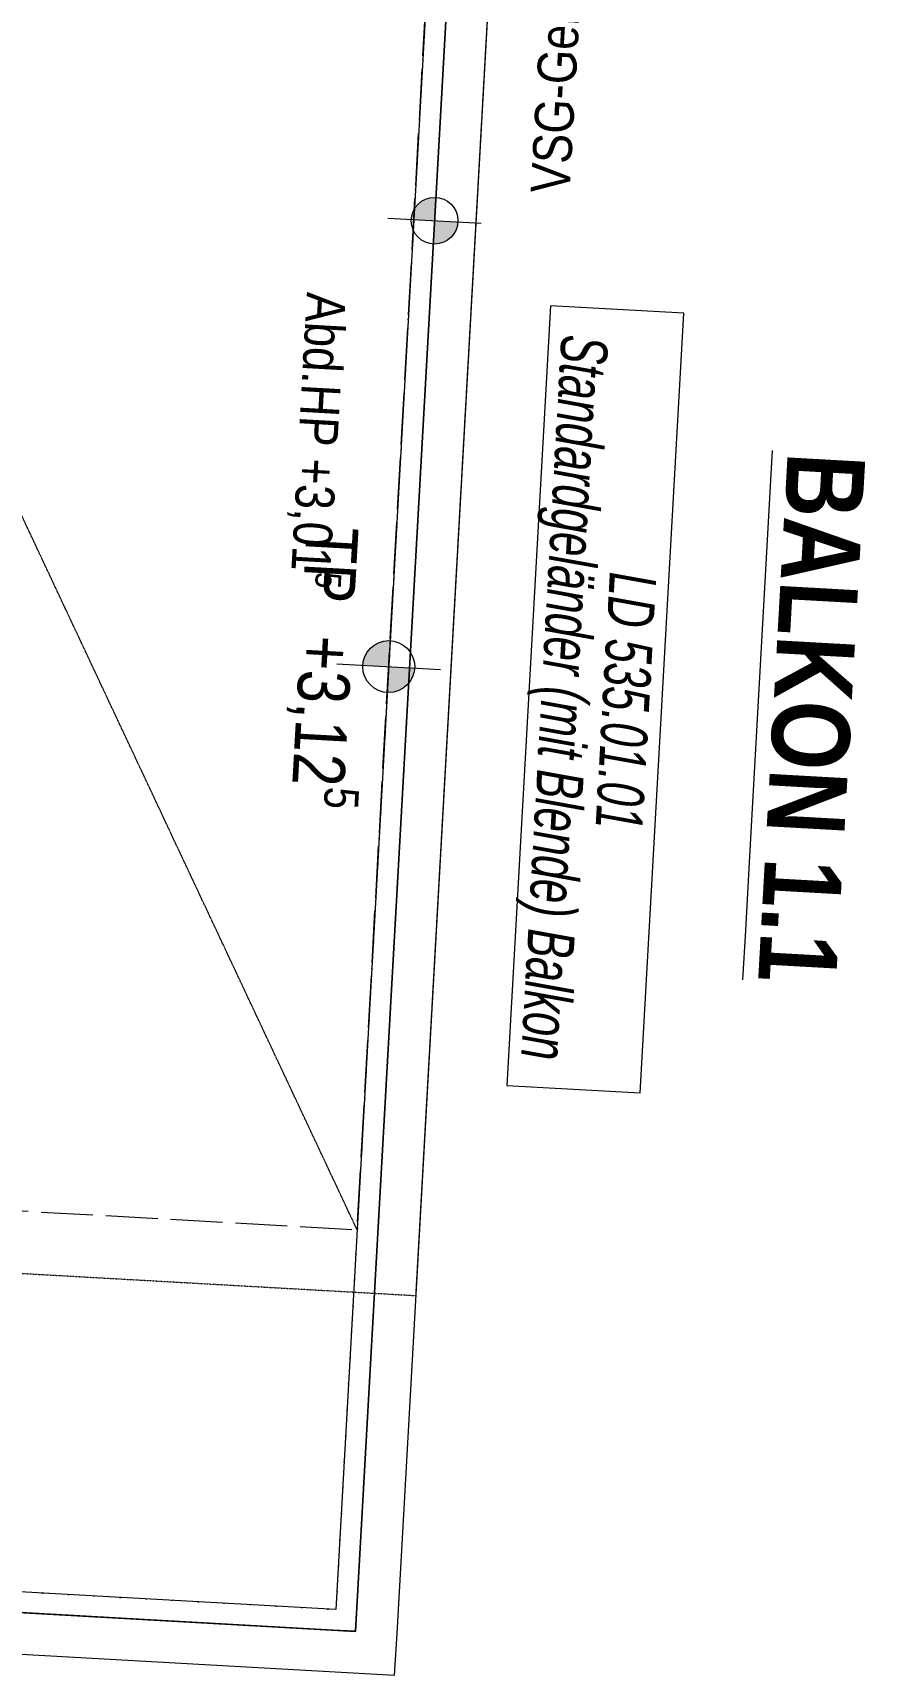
# Model space of a CAD drawing. Header units: metres. Extents: x -16782 to 57285, y -22997 to 18599.
# Drawn here: x 5963 to 7566, y 6856 to 10020 of the extents above; entities that cross this region are included whole.
import ezdxf
from ezdxf.enums import TextEntityAlignment as Align

# ---------------------------------------------------------------- set-up
doc = ezdxf.new("R2010")
doc.units = ezdxf.units.M
doc.header["$MEASUREMENT"] = 0
doc.set_wipeout_variables(frame=1)
for name, pattern in [('Punktlinie weit', [0.05, 0, -0.05]), ('Strichlinie eng', [0.1, 0.075, -0.025]), ('Untersicht', [0.125, 0.1, -0.025]), ('Wipeout_Contour', [1, 0, -1])]:
    doc.linetypes.add(name, pattern=pattern)
for name, color, linetype in [('141 Bruestung Glas', 7, 'Continuous'), ('210 Balkonplatte', 7, 'Continuous'), ('211 Draufsicht Untersicht 2D', 7, 'Continuous'), ('212 Gefälle 2D', 7, 'Continuous'), ('220 Bodenaufbau', 7, 'Continuous'), ('810 Raumstempel', 7, 'Continuous'), ('910 Kote allgemein', 7, 'Continuous'), ('930 Beschriftung Allgemein', 7, 'Continuous'), ('936 Beschriftung PP', 7, 'Continuous'), ('937 Beschriftung Detail', 7, 'Continuous'), ('938 Beschriftung Statik', 7, 'Continuous')]:
    doc.layers.add(name, color=color, linetype=linetype)
doc.styles.add('ERSTELLTER_STIL_1', font='ARIALN.TTF')
doc.styles.add('ERSTELLTER_STIL_3', font='ARIALNB.TTF')
doc.styles.add('ERSTELLTER_STIL_8', font='ARIALNI.TTF', dxfattribs={"width": 0.8})

# ---------------------------------------------------------------- blocks, each defined once
blk = doc.blocks.new('Balkon_015_2_1', base_point=(2.0753, 22.3107))
at = {"layer": '810 Raumstempel', "color": 253, "linetype": 'Continuous', "lineweight": 9, "true_color": 0x9f9f9f, "flags": 128}
blk.add_lwpolyline([(0.2453, 18.861), (1.6315, 18.7833), (1.6306, 18.7677), (2.5901, 18.7139), (2.9042, 24.3204), (0.5586, 24.4518)], close=True, dxfattribs=at)
at = {"layer": '810 Raumstempel', "color": 7, "lineweight": 13}
for tag, height, style, p in [('DUMMY_892', 0.1, 'ERSTELLTER_STIL_1', (1.6508, 23.7638)), ('DUMMY_891', 0.1, 'ERSTELLTER_STIL_1', (1.8155, 23.7638)), ('stFloorCovering', 0.1, 'ERSTELLTER_STIL_1', (1.8155, 23.7325)), ('ROOM_NAME', 0.125, 'ERSTELLTER_STIL_3', (2.0214, 23.7246)), ('DUMMY_890', 0.125, 'ERSTELLTER_STIL_3', (2.0214, 23.2813))]:
    blk.add_attdef(tag, text='', height=height, rotation=270, dxfattribs=dict(at, style=style)).set_placement(p, align=Align.TOP_LEFT)
blk = doc.blocks.new('Wand_26_1', base_point=(1.6318, 18.7876))
at = {"color": 254, "linetype": 'Wipeout_Contour', "lineweight": 0, "ltscale": 57.15257}
blk.add_wipeout([(2.593, 18.7538), (2.5531, 18.756), (2.5908, 18.7139)], dxfattribs=at).dxf.layer = '141 Bruestung Glas'
at = {"color": 254, "linetype": 'Wipeout_Contour', "lineweight": 0, "ltscale": 57.008174}
blk.add_wipeout([(2.6707, 18.7094), (2.5908, 18.7138), (2.6662, 18.6295)], dxfattribs=at).dxf.layer = '141 Bruestung Glas'
at = {"color": 254, "linetype": 'Wipeout_Contour', "lineweight": 0, "ltscale": 56.345129}
blk.add_wipeout([(2.5531, 18.756), (2.5509, 18.7161), (2.5908, 18.7139)], dxfattribs=at).dxf.layer = '141 Bruestung Glas'
at = {"color": 254, "linetype": 'Wipeout_Contour', "lineweight": 0, "ltscale": 75.555198}
blk.add_wipeout([(2.5531, 18.756), (1.6329, 18.8076), (1.6306, 18.7677), (2.5509, 18.7161)], dxfattribs=at).dxf.layer = '141 Bruestung Glas'
at = {"color": 254, "linetype": 'Wipeout_Contour', "lineweight": 0, "ltscale": 56.160792}
blk.add_wipeout([(2.5908, 18.7138), (2.5863, 18.634), (2.6662, 18.6295)], dxfattribs=at).dxf.layer = '141 Bruestung Glas'
at = {"layer": '141 Bruestung Glas', "color": 7, "linetype": 'Continuous', "lineweight": 13, "flags": 128}
blk.add_lwpolyline([(2.6662, 18.6295), (2.6707, 18.7094)], dxfattribs=at)
at = {"color": 254, "linetype": 'Wipeout_Contour', "lineweight": 0, "ltscale": 75.321622}
blk.add_wipeout([(2.5908, 18.7138), (1.6306, 18.7677), (1.6262, 18.6878), (2.5863, 18.634)], dxfattribs=at).dxf.layer = '141 Bruestung Glas'
at = {"layer": '141 Bruestung Glas', "color": 7, "linetype": 'Continuous', "lineweight": 13, "flags": 128}
blk.add_lwpolyline([(1.6262, 18.6878), (2.6662, 18.6295)], dxfattribs=at)
at = {"color": 254, "linetype": 'Wipeout_Contour', "lineweight": 0, "ltscale": 75.482041}
blk.add_wipeout([(1.6306, 18.7677), (1.6306, 18.7677), (2.5908, 18.7138), (2.5908, 18.7139)], dxfattribs=at).dxf.layer = '141 Bruestung Glas'
at = {"layer": '141 Bruestung Glas', "color": 7, "linetype": 'Continuous', "lineweight": 13}
for p, q in [((1.6306, 18.7677), (2.5908, 18.7138)), ((2.5908, 18.7139), (1.6306, 18.7677)), ((2.5908, 18.7138), (2.5908, 18.7138))]:
    blk.add_line(p, q, dxfattribs=at)
at = {"layer": '141 Bruestung Glas', "color": 7, "linetype": 'Continuous', "lineweight": 13, "flags": 128}
for points in [[(1.6329, 18.8076), (1.6306, 18.7677)], [(2.5531, 18.756), (1.6329, 18.8076)], [(1.6306, 18.7677), (1.6262, 18.6878)], [(1.6306, 18.7677), (1.6306, 18.7677)]]:
    blk.add_lwpolyline(points, dxfattribs=at)
blk = doc.blocks.new('Wand_30_1', base_point=(2.572, 18.7349))
at = {"color": 254, "linetype": 'Wipeout_Contour', "lineweight": 0, "ltscale": 86.785268}
blk.add_wipeout([(2.593, 18.7538), (2.9027, 24.2804), (2.8628, 24.2826), (2.5531, 18.756)], dxfattribs=at).dxf.layer = '141 Bruestung Glas'
at = {"color": 254, "linetype": 'Wipeout_Contour', "lineweight": 0, "ltscale": 86.796344}
blk.add_wipeout([(2.6707, 18.7094), (2.9848, 24.3158), (2.9049, 24.3203), (2.5908, 18.7138)], dxfattribs=at).dxf.layer = '141 Bruestung Glas'
at = {"layer": '141 Bruestung Glas', "color": 7, "linetype": 'Continuous', "lineweight": 13}
for p, q in [((2.5908, 18.7139), (2.9049, 24.3203)), ((2.9049, 24.3203), (2.5908, 18.7139)), ((2.5908, 18.7138), (2.5908, 18.7139))]:
    blk.add_line(p, q, dxfattribs=at)
at = {"layer": '141 Bruestung Glas', "color": 7, "linetype": 'Continuous', "lineweight": 13, "flags": 128}
for points in [[(2.6707, 18.7094), (2.9893, 24.3957)], [(2.8628, 24.2826), (2.5531, 18.756)]]:
    blk.add_lwpolyline(points, dxfattribs=at)
blk = doc.blocks.new('Dachfläche_12_1', base_point=(0.2453, 18.861))
at = {"layer": '220 Bodenaufbau', "color": 8, "linetype": 'Continuous', "lineweight": 5, "flags": 128}
blk.add_lwpolyline([(0.2453, 18.861), (1.6315, 18.7833), (1.6313, 18.7676), (2.5908, 18.7138), (2.9051, 24.3202), (0.5587, 24.4518)], close=True, dxfattribs=at)
blk = doc.blocks.new('Decke_42_1', base_point=(2.846, 23.9807))
at = {"layer": '210 Balkonplatte', "color": 139, "linetype": 'Untersicht', "lineweight": 13, "true_color": 0x2c655e, "flags": 128}
blk.add_lwpolyline([(2.846, 23.9807), (0.4197, 24.1167), (0.1679, 19.6237), (2.5938, 19.4876)], close=True, dxfattribs=at)
blk = doc.blocks.new('Decke_52_1', base_point=(0.2392, 20.895))
at = {"layer": '210 Balkonplatte', "color": 139, "linetype": 'Punktlinie weit', "lineweight": 13, "true_color": 0x2c655e, "flags": 128}
blk.add_lwpolyline([(0.2392, 20.895), (0.1187, 18.7479), (1.4331, 18.6743), (1.4411, 18.8183), (2.5531, 18.756), (2.8629, 24.2825), (0.4366, 24.4185)], close=True, dxfattribs=at)
blk = doc.blocks.new('Höhenbemaßung_84_1', base_point=(2.6547, 20.5725))
at = {"layer": '910 Kote allgemein', "linetype": 'Continuous', "lineweight": 13}
for points in [[(2.6547, 20.5725), (2.6575, 20.6225), (2.6382, 20.6197), (2.6214, 20.6098), (2.6097, 20.5942), (2.6048, 20.5753)], [(2.6547, 20.5725), (2.6519, 20.5226), (2.6712, 20.5254), (2.688, 20.5353), (2.6998, 20.5509), (2.7046, 20.5697)]]:
    blk.add_hatch(color=7, dxfattribs=at).paths.add_polyline_path(points)
at = {"layer": '910 Kote allgemein', "color": 7, "linetype": 'Continuous', "lineweight": 13}
for p, q in [((2.6603, 20.6724), (2.6491, 20.4727)), ((2.5549, 20.5781), (2.7546, 20.5669))]:
    blk.add_line(p, q, dxfattribs=at)
blk.add_circle((2.6547, 20.5725), 0.05, dxfattribs=at)
at = {"layer": '910 Kote allgemein', "color": 7, "lineweight": 13, "insert": (2.4676, 20.8461), "char_height": 0.1, "attachment_point": 7, "rotation": 266.7916, "style": 'ERSTELLTER_STIL_1'}
blk.add_mtext('\\A1;{\\pql;\\fArial Narrow|b0|i0|c0|p0;\\W1.000000;TP  +3,12\\fArial Narrow|b0|i0|c0|p0;\\W1.000000;\\A1{\\H.66x;\\S5^  ;}}', dxfattribs=at)
blk = doc.blocks.new('Höhenbemaßung_93_1', base_point=(2.7431, 21.4316))
at = {"layer": '212 Gefälle 2D', "linetype": 'Continuous', "lineweight": 5, "true_color": 0xdd6f00}
for points in [[(2.7431, 21.4316), (2.7456, 21.4765), (2.7282, 21.4741), (2.7131, 21.4651), (2.7025, 21.4511), (2.6982, 21.4341)], [(2.7431, 21.4316), (2.7406, 21.3867), (2.758, 21.3891), (2.7731, 21.398), (2.7836, 21.4121), (2.788, 21.4291)]]:
    blk.add_hatch(color=32, dxfattribs=at).paths.add_polyline_path(points)
at = {"layer": '212 Gefälle 2D', "color": 32, "linetype": 'Continuous', "lineweight": 5, "true_color": 0xdd6f00}
for p, q in [((2.7481, 21.5215), (2.7381, 21.3417)), ((2.6532, 21.4366), (2.8329, 21.4266))]:
    blk.add_line(p, q, dxfattribs=at)
blk.add_circle((2.7431, 21.4316), 0.045, dxfattribs=at)
at = {"layer": '212 Gefälle 2D', "color": 32, "lineweight": 5, "true_color": 0xdd6f00, "insert": (2.4753, 21.296), "char_height": 0.075, "attachment_point": 7, "rotation": 266.7916, "style": 'ERSTELLTER_STIL_1'}
blk.add_mtext('\\A1;{\\pql;\\fArial Narrow|b0|i0|c0|p0;\\W1.000000;Abd.HP +3,01\\fArial Narrow|b0|i0|c0|p0;\\W1.000000;\\A1{\\H.66x;\\S5^  ;}}', dxfattribs=at)

msp = doc.modelspace()

# ---------------------------------------------------------------- block references
at = {"layer": '810 Raumstempel', "color": 7, "linetype": 'Continuous', "lineweight": 13, "xscale": 1000, "yscale": 1000, "zscale": 1000}
msp.add_blockref('Balkon_015_2_1', (6068.866, 10537.605), dxfattribs=at)

# ---------------------------------------------------------------- texts
at = {"layer": '936 Beschriftung PP', "color": 7, "linetype": 'Continuous', "lineweight": 13, "insert": (7490.998, 9209.771), "char_height": 150, "attachment_point": 4, "rotation": 266.793123, "style": 'ERSTELLTER_STIL_3'}
msp.add_mtext('\\A1;{\\pql;\\fArial Narrow|b1|i0|c0|p0;\\L\\W1.000000;\\LBALKON \\fArial Narrow|b1|i0|c0|p0;\\W1.000000;1\\fArial Narrow|b1|i0|c0|p0;\\W1.000000;.\\fArial Narrow|b1|i0|c0|p0;\\W1.000000;1}', dxfattribs=at)

# ---------------------------------------------------------------- next in the draw order: block references
at = {"layer": '141 Bruestung Glas', "color": 7, "lineweight": 30, "xscale": 1000, "yscale": 1000, "zscale": 1000}
msp.add_blockref('Wand_26_1', (5625.357, 7014.521), dxfattribs=at)

# ---------------------------------------------------------------- next in the draw order: block references
msp.add_blockref('Wand_30_1', (6565.565, 6961.815), dxfattribs=at)

# ---------------------------------------------------------------- next in the draw order: linework, layer by layer
at = {"layer": '211 Draufsicht Untersicht 2D', "color": 7, "linetype": 'Strichlinie eng', "lineweight": 13, "flags": 128}
msp.add_lwpolyline([(4540.436, 12466.671), (4274.579, 7724.117), (6700.741, 7587.631), (6966.627, 12330.665)], close=True, dxfattribs=at)
at = {"layer": '937 Beschriftung Detail', "color": 6, "linetype": 'Continuous', "lineweight": 13, "flags": 128}
msp.add_lwpolyline([(6960.046, 9494.629), (6875.873, 7992.332), (7132.647, 7977.945), (7216.819, 9480.243), (6960.046, 9494.629)], close=True, dxfattribs=at)
at = {"layer": '938 Beschriftung Statik', "color": 139, "linetype": 'Untersicht', "lineweight": 13, "true_color": 0x2c655e}
msp.add_lwpolyline([(6587.398, 7714.488), (4413.295, 12343.595)], dxfattribs=at)

# ---------------------------------------------------------------- next in the draw order: block references
at = {"layer": '210 Balkonplatte', "color": 139, "linetype": 'Punktlinie weit', "lineweight": 13, "true_color": 0x2c655e, "xscale": 1000, "yscale": 1000, "zscale": 1000}
for name, p in [('Decke_52_1', (4232.842, 9121.916)), ('Decke_42_1', (6839.578, 12207.582))]:
    msp.add_blockref(name, p, dxfattribs=at)
at = {"layer": '212 Gefälle 2D', "color": 32, "lineweight": 5, "true_color": 0xdd6f00, "xscale": 1000, "yscale": 1000, "zscale": 1000}
msp.add_blockref('Höhenbemaßung_93_1', (6736.689, 9658.494), dxfattribs=at)
at = {"layer": '220 Bodenaufbau', "color": 8, "linetype": 'Continuous', "lineweight": 5, "xscale": 1000, "yscale": 1000, "zscale": 1000}
msp.add_blockref('Dachfläche_12_1', (4238.916, 7087.935), dxfattribs=at)
at = {"layer": '910 Kote allgemein', "color": 7, "lineweight": 13, "xscale": 1000, "yscale": 1000, "zscale": 1000}
msp.add_blockref('Höhenbemaßung_84_1', (6648.315, 8799.443), dxfattribs=at)

# ---------------------------------------------------------------- next in the draw order: texts
at = {"layer": '930 Beschriftung Allgemein', "color": 7, "linetype": 'Continuous', "lineweight": 13, "insert": (7034.268, 10363.081), "char_height": 75, "attachment_point": 8, "rotation": 86.793123, "style": 'ERSTELLTER_STIL_1'}
msp.add_mtext('\\A1;{\\pqc;\\fArial Narrow|b0|i0|c0|p0;\\W1.000000;VSG-Geländer / 102 ü. FOK innen}', dxfattribs=at)
at = {"layer": '937 Beschriftung Detail', "color": 6, "linetype": 'Continuous', "lineweight": 13, "insert": (6915.274, 8743.631), "char_height": 90, "attachment_point": 8, "rotation": 266.793123, "line_spacing_factor": 0.789402, "style": 'ERSTELLTER_STIL_8'}
msp.add_mtext('\\A1;{\\pqc;\\fArial Narrow|b0|i1|c0|p0;\\W0.800000;LD 535.01.01\\P\\pqc;\\fArial Narrow|b0|i1|c0|p0;\\W0.800000;Standardgeländer (mit\\fArial Narrow|b0|i1|c0|p0;\\W0.800000; \\fArial Narrow|b0|i1|c0|p0;\\W0.800000;Blende) Balkon}', dxfattribs=at)

doc.saveas('drawing.dxf')
